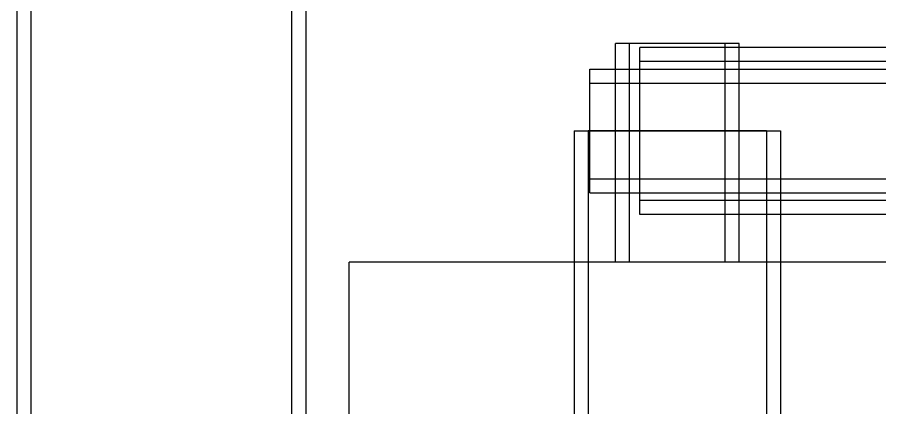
# Model space of a CAD drawing. Header units: millimetres. Extents: x -1175 to 655, y -895 to 720.
# Drawn here: x -1027.6 to -935.6, y 80.5 to 122.1 of the extents above; entities that cross this region are included whole.
import ezdxf

# ---------------------------------------------------------------- set-up
doc = ezdxf.new("R2010")
doc.units = ezdxf.units.MM
doc.layers.add('HIDDEN', color=8, linetype='Continuous')
doc.layers.add('VISIBLE', color=7, linetype='Continuous')

msp = doc.modelspace()

# ---------------------------------------------------------------- linework, layer by layer
at = {"layer": 'HIDDEN'}
for points in [[(-1027.598, 55.08), (-1027.598, 460.4)], [(-1026.098, 55.08), (-1026.098, 460.4)], [(-1026.098, 55.08), (-1026.098, 460.4)], [(-998.298, 55.08), (-998.298, 460.4)], [(-998.298, 55.08), (-998.298, 460.4)], [(-996.798, 55.08), (-996.798, 460.4)], [(-963.786, 96), (-963.786, 119.35)], [(-950.611, 119.35), (-963.786, 119.35)], [(-962.286, 96), (-962.286, 119.35)], [(-962.286, 96), (-962.286, 119.35)], [(-952.111, 119.35), (-962.286, 119.35)], [(-952.111, 119.35), (-962.286, 119.35)], [(-950.611, 118.912), (-961.198, 118.912)], [(-961.198, 101.088), (-961.198, 118.912)], [(-803.198, 118.912), (-961.198, 118.912)], [(-961.198, 101.088), (-961.198, 118.912)], [(-952.111, 96), (-952.111, 119.35)], [(-952.111, 96), (-952.111, 119.35)], [(-950.611, 96), (-950.611, 119.35)], [(-803.198, 117.412), (-961.198, 117.412)], [(-803.198, 117.412), (-961.198, 117.412)], [(-961.198, 102.588), (-961.198, 117.412)], [(-961.198, 102.588), (-961.198, 117.412)], [(-966.548, 103.412), (-966.548, 116.588)], [(-966.548, 116.588), (-864.048, 116.588)], [(-966.548, 115.088), (-864.048, 115.088)], [(-966.548, 115.088), (-864.048, 115.088)], [(-966.548, 104.912), (-966.548, 115.088)], [(-966.548, 104.912), (-966.548, 115.088)], [(-968.198, 110), (-946.198, 110)], [(-968.198, 110), (-968.198, 33.08)], [(-966.698, 110), (-966.698, 33.08)], [(-966.698, 110), (-966.698, 33.08)], [(-947.698, 110), (-966.698, 110)], [(-947.698, 110), (-966.698, 110)], [(-966.548, 110), (-946.198, 110)], [(-947.698, 110), (-947.698, 33.08)], [(-947.698, 110), (-947.698, 33.08)], [(-946.198, 110), (-946.198, 101.088)], [(-946.198, 110), (-946.198, 33.08)], [(-966.548, 104.912), (-864.048, 104.912)], [(-966.548, 104.912), (-864.048, 104.912)], [(-966.548, 103.412), (-864.048, 103.412)], [(-803.198, 102.588), (-961.198, 102.588)], [(-803.198, 102.588), (-961.198, 102.588)], [(-950.611, 101.088), (-961.198, 101.088)], [(-803.198, 101.088), (-961.198, 101.088)], [(-922.198, 96), (-992.198, 96)], [(-992.198, 42), (-992.198, 96)], [(-968.198, 96), (-968.198, 33.08)], [(-950.611, 96), (-963.786, 96)], [(-950.611, 96), (-963.786, 96)], [(-952.111, 96), (-962.286, 96)], [(-952.111, 96), (-962.286, 96)], [(-946.198, 96), (-946.198, 33.08)]]:
    msp.add_lwpolyline(points, dxfattribs=at)
at = {"layer": 'VISIBLE'}
for points in [[(-1027.598, 55.68), (-1027.598, 427.65)], [(-996.798, 77.94), (-996.798, 427.65)], [(-963.786, 96), (-963.786, 119.35)], [(-950.611, 119.35), (-963.786, 119.35)], [(-950.611, 96), (-950.611, 119.35)], [(-902.048, 118.912), (-950.611, 118.912)], [(-966.548, 103.412), (-966.548, 116.588)], [(-966.548, 116.588), (-864.048, 116.588)], [(-968.198, 110), (-966.548, 110)], [(-968.198, 110), (-968.198, 96)], [(-966.548, 103.412), (-864.048, 103.412)], [(-885.048, 101.088), (-950.611, 101.088)], [(-946.198, 101.088), (-946.198, 96)], [(-922.198, 96), (-992.198, 96)], [(-992.198, 70.75), (-992.198, 96)]]:
    msp.add_lwpolyline(points, dxfattribs=at)

doc.saveas('drawing.dxf')
